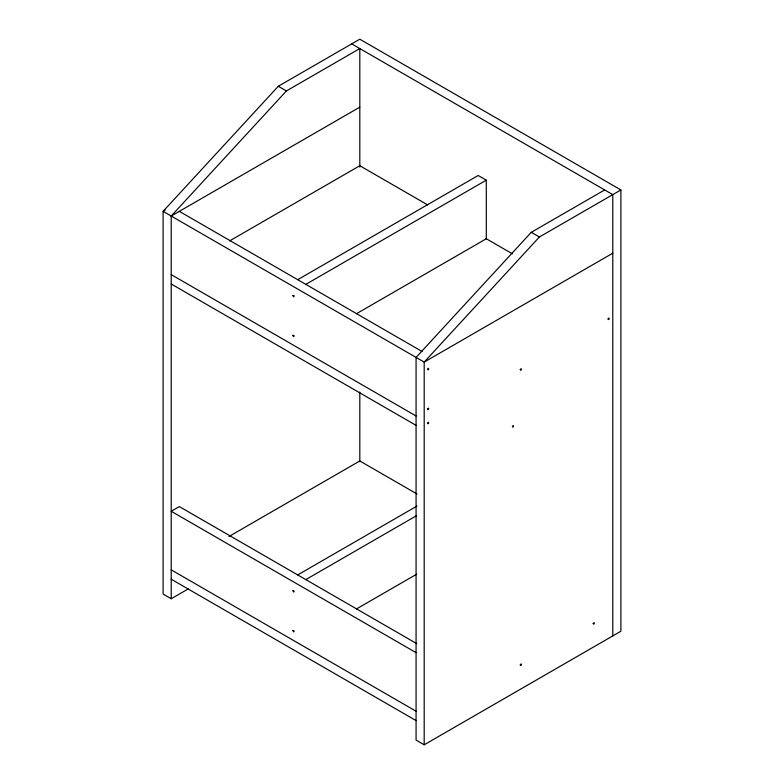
<?xml version="1.0" encoding="UTF-8"?>
<svg xmlns="http://www.w3.org/2000/svg" width="784" height="784" viewBox="0 0 784 784"><rect width="100%" height="100%" fill="white"/><g stroke="black" fill="none" stroke-linecap="round" stroke-linejoin="round"><path stroke-width="1.18" d="M604.67 189.944L531.278 232.309L416.069 357.406L416.069 740.116L424.193 744.8L620.899 631.228L620.899 189.944L359.807 39.2L278.3 86.26L163.101 211.347L163.101 594.056L171.216 598.751L188.17 588.96M171.216 598.751L171.216 216.031L286.425 90.944L359.807 48.569L359.807 167.061M620.899 189.944L539.392 236.993L424.193 362.09L424.193 744.8M165.218 210.122L163.101 211.347L424.193 362.09L612.784 253.203M171.216 216.031L359.807 107.153M229.487 240.972L359.807 165.728L427.652 204.898M297.704 279.692L478.181 175.489L486.296 180.173L486.296 238.757L356.485 313.708M305.819 284.376L486.296 180.173M228.938 536.521L359.807 460.963L417.049 494.008M297.704 574.927L416.97 506.072M305.819 579.611L416.637 515.627M356.485 608.943L416.637 574.211M351.693 43.884L612.784 194.628L612.784 635.912M278.3 86.26L286.425 90.944M531.278 232.309L539.392 236.993M485.953 238.552L512.452 253.849M179.33 211.347L422.066 351.487M171.216 274.616L416.069 415.981M171.216 283.984L416.069 425.349M416.774 643.664L179.33 506.582L171.216 511.266L416.069 652.641M171.216 569.85L416.069 711.215M171.216 579.219L416.069 720.584M359.807 392.049L359.807 461.737M427.594 369.293C428.681 371.636 429.348 366.118 427.594 369.293M427.594 423.184C428.681 425.526 429.348 420.008 427.594 423.184M520.262 369.685C521.35 372.018 522.017 366.51 520.262 369.685M520.262 664.92C521.35 667.262 522.017 661.745 520.262 664.92M608.07 318.99C609.158 321.322 609.825 315.815 608.07 318.99M593.194 623.594C594.272 625.936 594.948 620.418 593.194 623.594M292.991 295.509C293.51 298.841 295.303 294.774 292.991 295.509M292.991 335.346C293.51 338.678 295.303 334.611 292.991 335.346M292.991 590.744C293.51 594.076 295.303 590.009 292.991 590.744M292.991 630.581C293.51 633.913 295.303 629.846 292.991 630.581M427.613 409.052C428.456 411.59 429.534 405.994 427.613 409.052M512.422 426.476C513.265 429.015 514.343 423.419 512.422 426.476"/></g></svg>
